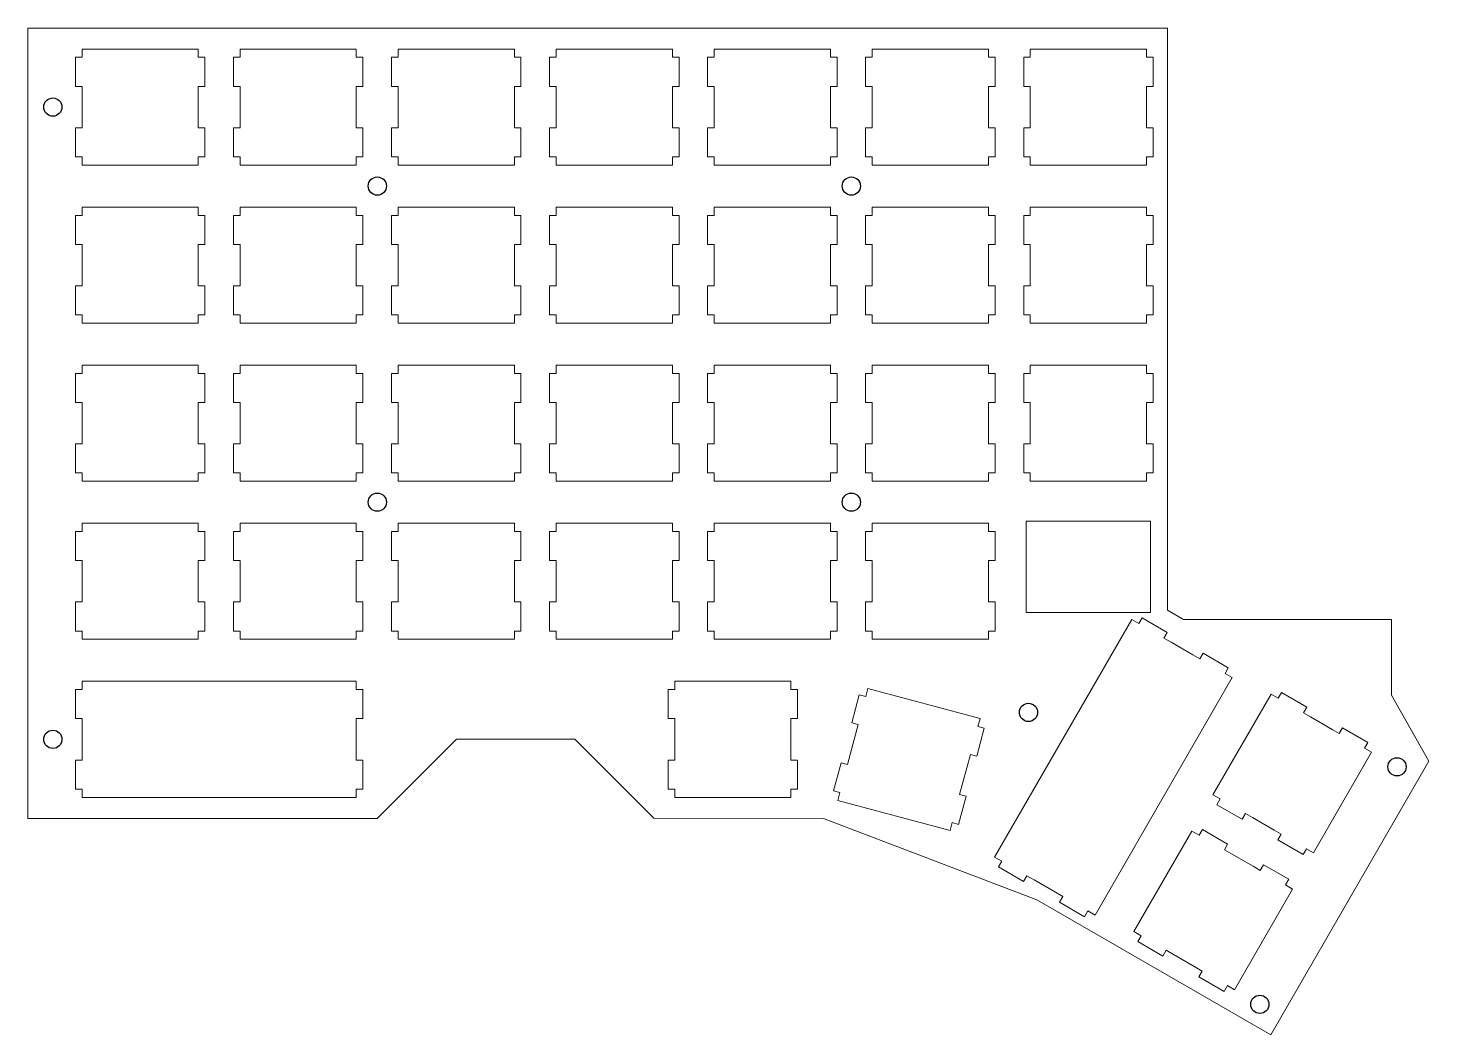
# Model space of a CAD drawing. Extents: x 27 to 196, y 8 to 129.
import ezdxf

# ---------------------------------------------------------------- set-up
doc = ezdxf.new("R2010")
doc.units = 0
doc.layers.add('画層0', color=7, linetype='CONTINUOUS')

msp = doc.modelspace()

# ---------------------------------------------------------------- linework, layer by layer
at = {"layer": '画層0', "linetype": 'CONTINUOUS', "lineweight": 13}
for p, q in [((27.01, 129.13), (27.01, 33.87)), ((27.01, 129.13), (164.37, 129.13)), ((27.01, 129.13), (27.01, 33.87)), ((164.37, 69.86), (164.37, 129.13)), ((164.37, 69.86), (164.37, 59.36)), ((164.37, 59.36), (164.37, 58.96)), ((160.06, 57.84), (143.53, 29.21)), ((166.29, 57.86), (164.37, 58.96)), ((166.29, 57.86), (191.37, 57.86)), ((191.37, 57.86), (191.37, 48.72)), ((164.82, 55.09), (163.95, 55.59)), ((164.82, 55.09), (163.95, 55.59)), ((167.42, 53.59), (164.82, 55.09)), ((168.28, 53.09), (167.42, 53.59)), ((168.28, 53.09), (167.42, 53.59)), ((172.18, 50.84), (155.65, 22.21)), ((33.54, 50.4), (66.59, 50.4)), ((178.12, 49.03), (177.72, 48.34)), ((181.16, 47.28), (178.12, 49.03)), ((169.86, 36.71), (176.86, 48.84)), ((177.72, 48.34), (176.86, 48.84)), ((191.37, 48.72), (195.9, 40.77)), ((33.54, 44.9), (33.54, 45.9)), ((33.54, 44.9), (33.54, 45.9)), ((66.59, 44.9), (66.59, 45.9)), ((66.59, 44.9), (66.59, 45.9)), ((180.76, 46.59), (181.16, 47.28)), ((181.62, 46.09), (180.76, 46.59)), ((181.62, 46.09), (180.76, 46.59)), ((184.22, 44.59), (181.62, 46.09)), ((33.54, 41.9), (33.54, 44.9)), ((66.59, 41.9), (66.59, 44.9)), ((184.22, 44.59), (185.09, 44.09)), ((184.22, 44.59), (185.09, 44.09)), ((185.49, 44.78), (185.09, 44.09)), ((188.52, 43.03), (185.49, 44.78)), ((69.12, 33.87), (78.65, 43.4)), ((78.65, 43.4), (92.93, 43.4)), ((102.46, 33.88), (92.93, 43.4)), ((188.12, 42.34), (188.52, 43.03)), ((188.98, 41.84), (188.12, 42.34)), ((33.54, 40.9), (33.54, 41.9)), ((33.54, 40.9), (33.54, 41.9)), ((66.59, 41.9), (66.59, 40.9)), ((66.59, 41.9), (66.59, 40.9)), ((176.84, 7.76), (195.9, 40.77)), ((176.84, 7.76), (195.9, 40.77)), ((181.98, 29.71), (188.98, 41.84)), ((33.54, 36.4), (66.59, 36.4)), ((27.01, 33.87), (69.12, 33.87)), ((27.01, 33.87), (69.12, 33.87)), ((102.46, 33.88), (122.89, 33.87)), ((122.89, 33.87), (148.64, 24.05)), ((173.76, 34.46), (174.62, 33.96)), ((173.76, 34.46), (174.62, 33.96)), ((174.62, 33.96), (177.22, 32.46)), ((160.33, 20.22), (167.33, 32.34)), ((177.22, 32.46), (178.09, 31.96)), ((177.22, 32.46), (178.09, 31.96)), ((172.1, 29.59), (171.23, 30.09)), ((172.1, 29.59), (171.23, 30.09)), ((174.69, 28.09), (172.1, 29.59)), ((175.56, 27.59), (174.69, 28.09)), ((175.56, 27.59), (174.69, 28.09)), ((148.29, 26.46), (147.43, 26.96)), ((148.29, 26.46), (147.43, 26.96)), ((150.89, 24.96), (148.29, 26.46)), ((172.46, 13.22), (179.46, 25.34)), ((148.63, 24.05), (176.84, 7.76)), ((148.63, 24.05), (176.84, 7.76)), ((150.89, 24.96), (151.76, 24.46)), ((150.89, 24.96), (151.76, 24.46)), ((160.33, 20.22), (161.2, 19.72)), ((161.2, 19.72), (160.8, 19.02)), ((160.8, 19.02), (163.83, 17.27)), ((163.83, 17.27), (164.23, 17.97)), ((165.1, 17.47), (164.23, 17.97)), ((165.1, 17.47), (164.23, 17.97)), ((167.69, 15.97), (165.1, 17.47)), ((168.56, 15.47), (167.69, 15.97)), ((168.56, 15.47), (167.69, 15.97)), ((168.56, 15.47), (168.16, 14.77)), ((168.16, 14.77), (171.19, 13.02)), ((171.19, 13.02), (171.59, 13.72)), ((171.59, 13.72), (172.46, 13.22))]:
    msp.add_line(p, q, dxfattribs=at)
at = {"layer": '画層0', "lineweight": 13}
for p, q in [((160.06, 57.84), (160.92, 57.34)), ((160.92, 57.34), (161.32, 58.03)), ((161.32, 58.03), (164.35, 56.28)), ((164.35, 56.28), (163.95, 55.59)), ((168.28, 53.09), (168.68, 53.78)), ((168.68, 53.78), (171.71, 52.03)), ((171.71, 52.03), (171.31, 51.34)), ((171.31, 51.34), (172.18, 50.84)), ((33.54, 49.4), (32.74, 49.4)), ((32.74, 49.4), (32.74, 45.9)), ((33.54, 50.4), (33.54, 49.4)), ((66.59, 49.4), (66.59, 50.4)), ((67.39, 49.4), (66.59, 49.4)), ((67.39, 45.9), (67.39, 49.4)), ((32.74, 45.9), (33.54, 45.9)), ((66.59, 45.9), (67.39, 45.9)), ((33.54, 40.9), (32.74, 40.9)), ((32.74, 40.9), (32.74, 37.4)), ((67.39, 40.9), (66.59, 40.9)), ((67.39, 37.4), (67.39, 40.9)), ((32.74, 37.4), (33.54, 37.4)), ((33.54, 37.4), (33.54, 36.4)), ((66.59, 37.4), (67.39, 37.4)), ((66.59, 36.4), (66.59, 37.4)), ((170.72, 36.21), (169.86, 36.71)), ((170.32, 35.52), (170.72, 36.21)), ((173.36, 33.77), (170.32, 35.52)), ((173.76, 34.46), (173.36, 33.77)), ((167.33, 32.34), (168.2, 31.84)), ((168.2, 31.84), (168.6, 32.53)), ((168.6, 32.53), (171.63, 30.78)), ((171.63, 30.78), (171.23, 30.09)), ((177.69, 31.27), (178.09, 31.96)), ((180.72, 29.52), (177.69, 31.27)), ((144.4, 28.71), (143.53, 29.21)), ((144, 28.02), (144.4, 28.71)), ((181.12, 30.21), (180.72, 29.52)), ((181.98, 29.71), (181.12, 30.21)), ((147.03, 26.27), (144, 28.02)), ((175.56, 27.59), (175.96, 28.28)), ((175.96, 28.28), (178.99, 26.53)), ((147.43, 26.96), (147.03, 26.27)), ((178.99, 26.53), (178.59, 25.84)), ((178.59, 25.84), (179.46, 25.34)), ((151.36, 23.77), (151.76, 24.46)), ((154.39, 22.02), (151.36, 23.77)), ((154.79, 22.71), (154.39, 22.02)), ((155.65, 22.21), (154.79, 22.71))]:
    msp.add_line(p, q, dxfattribs=at)
for points in [[(47.54, 113.6), (48.34, 113.6), (48.34, 117.1), (47.54, 117.1), (47.54, 122.1), (48.34, 122.1), (48.34, 125.6), (47.54, 125.6), (47.54, 126.6), (33.54, 126.6), (33.54, 125.6), (32.74, 125.6), (32.74, 122.1), (33.54, 122.1), (33.54, 117.1), (32.74, 117.1), (32.74, 113.6), (33.54, 113.6), (33.54, 112.6), (47.54, 112.6)], [(66.59, 113.6), (67.39, 113.6), (67.39, 117.1), (66.59, 117.1), (66.59, 122.1), (67.39, 122.1), (67.39, 125.6), (66.59, 125.6), (66.59, 126.6), (52.59, 126.6), (52.59, 125.6), (51.79, 125.6), (51.79, 122.1), (52.59, 122.1), (52.59, 117.1), (51.79, 117.1), (51.79, 113.6), (52.59, 113.6), (52.59, 112.6), (66.59, 112.6)], [(85.64, 113.6), (86.44, 113.6), (86.44, 117.1), (85.64, 117.1), (85.64, 122.1), (86.44, 122.1), (86.44, 125.6), (85.64, 125.6), (85.64, 126.6), (71.64, 126.6), (71.64, 125.6), (70.84, 125.6), (70.84, 122.1), (71.64, 122.1), (71.64, 117.1), (70.84, 117.1), (70.84, 113.6), (71.64, 113.6), (71.64, 112.6), (85.64, 112.6)], [(104.69, 113.6), (105.49, 113.6), (105.49, 117.1), (104.69, 117.1), (104.69, 122.1), (105.49, 122.1), (105.49, 125.6), (104.69, 125.6), (104.69, 126.6), (90.69, 126.6), (90.69, 125.6), (89.89, 125.6), (89.89, 122.1), (90.69, 122.1), (90.69, 117.1), (89.89, 117.1), (89.89, 113.6), (90.69, 113.6), (90.69, 112.6), (104.69, 112.6)], [(123.74, 113.6), (124.54, 113.6), (124.54, 117.1), (123.74, 117.1), (123.74, 122.1), (124.54, 122.1), (124.54, 125.6), (123.74, 125.6), (123.74, 126.6), (109.74, 126.6), (109.74, 125.6), (108.94, 125.6), (108.94, 122.1), (109.74, 122.1), (109.74, 117.1), (108.94, 117.1), (108.94, 113.6), (109.74, 113.6), (109.74, 112.6), (123.74, 112.6)], [(142.79, 113.6), (143.59, 113.6), (143.59, 117.1), (142.79, 117.1), (142.79, 122.1), (143.59, 122.1), (143.59, 125.6), (142.79, 125.6), (142.79, 126.6), (128.79, 126.6), (128.79, 125.6), (127.99, 125.6), (127.99, 122.1), (128.79, 122.1), (128.79, 117.1), (127.99, 117.1), (127.99, 113.6), (128.79, 113.6), (128.79, 112.6), (142.79, 112.6)], [(161.84, 113.6), (162.64, 113.6), (162.64, 117.1), (161.84, 117.1), (161.84, 122.1), (162.64, 122.1), (162.64, 125.6), (161.84, 125.6), (161.84, 126.6), (147.84, 126.6), (147.84, 125.6), (147.04, 125.6), (147.04, 122.1), (147.84, 122.1), (147.84, 117.1), (147.04, 117.1), (147.04, 113.6), (147.84, 113.6), (147.84, 112.6), (161.84, 112.6)], [(47.54, 94.55), (48.34, 94.55), (48.34, 98.05), (47.54, 98.05), (47.54, 103.05), (48.34, 103.05), (48.34, 106.55), (47.54, 106.55), (47.54, 107.55), (33.54, 107.55), (33.54, 106.55), (32.74, 106.55), (32.74, 103.05), (33.54, 103.05), (33.54, 98.05), (32.74, 98.05), (32.74, 94.55), (33.54, 94.55), (33.54, 93.55), (47.54, 93.55)], [(66.59, 94.55), (67.39, 94.55), (67.39, 98.05), (66.59, 98.05), (66.59, 103.05), (67.39, 103.05), (67.39, 106.55), (66.59, 106.55), (66.59, 107.55), (52.59, 107.55), (52.59, 106.55), (51.79, 106.55), (51.79, 103.05), (52.59, 103.05), (52.59, 98.05), (51.79, 98.05), (51.79, 94.55), (52.59, 94.55), (52.59, 93.55), (66.59, 93.55)], [(85.64, 94.55), (86.44, 94.55), (86.44, 98.05), (85.64, 98.05), (85.64, 103.05), (86.44, 103.05), (86.44, 106.55), (85.64, 106.55), (85.64, 107.55), (71.64, 107.55), (71.64, 106.55), (70.84, 106.55), (70.84, 103.05), (71.64, 103.05), (71.64, 98.05), (70.84, 98.05), (70.84, 94.55), (71.64, 94.55), (71.64, 93.55), (85.64, 93.55)], [(104.69, 94.55), (105.49, 94.55), (105.49, 98.05), (104.69, 98.05), (104.69, 103.05), (105.49, 103.05), (105.49, 106.55), (104.69, 106.55), (104.69, 107.55), (90.69, 107.55), (90.69, 106.55), (89.89, 106.55), (89.89, 103.05), (90.69, 103.05), (90.69, 98.05), (89.89, 98.05), (89.89, 94.55), (90.69, 94.55), (90.69, 93.55), (104.69, 93.55)], [(123.74, 94.55), (124.54, 94.55), (124.54, 98.05), (123.74, 98.05), (123.74, 103.05), (124.54, 103.05), (124.54, 106.55), (123.74, 106.55), (123.74, 107.55), (109.74, 107.55), (109.74, 106.55), (108.94, 106.55), (108.94, 103.05), (109.74, 103.05), (109.74, 98.05), (108.94, 98.05), (108.94, 94.55), (109.74, 94.55), (109.74, 93.55), (123.74, 93.55)], [(142.79, 94.55), (143.59, 94.55), (143.59, 98.05), (142.79, 98.05), (142.79, 103.05), (143.59, 103.05), (143.59, 106.55), (142.79, 106.55), (142.79, 107.55), (128.79, 107.55), (128.79, 106.55), (127.99, 106.55), (127.99, 103.05), (128.79, 103.05), (128.79, 98.05), (127.99, 98.05), (127.99, 94.55), (128.79, 94.55), (128.79, 93.55), (142.79, 93.55)], [(161.84, 94.55), (162.64, 94.55), (162.64, 98.05), (161.84, 98.05), (161.84, 103.05), (162.64, 103.05), (162.64, 106.55), (161.84, 106.55), (161.84, 107.55), (147.84, 107.55), (147.84, 106.55), (147.04, 106.55), (147.04, 103.05), (147.84, 103.05), (147.84, 98.05), (147.04, 98.05), (147.04, 94.55), (147.84, 94.55), (147.84, 93.55), (161.84, 93.55)], [(47.54, 75.5), (48.34, 75.5), (48.34, 79), (47.54, 79), (47.54, 84), (48.34, 84), (48.34, 87.5), (47.54, 87.5), (47.54, 88.5), (33.54, 88.5), (33.54, 87.5), (32.74, 87.5), (32.74, 84), (33.54, 84), (33.54, 79), (32.74, 79), (32.74, 75.5), (33.54, 75.5), (33.54, 74.5), (47.54, 74.5)], [(66.59, 75.5), (67.39, 75.5), (67.39, 79), (66.59, 79), (66.59, 84), (67.39, 84), (67.39, 87.5), (66.59, 87.5), (66.59, 88.5), (52.59, 88.5), (52.59, 87.5), (51.79, 87.5), (51.79, 84), (52.59, 84), (52.59, 79), (51.79, 79), (51.79, 75.5), (52.59, 75.5), (52.59, 74.5), (66.59, 74.5)], [(85.64, 75.5), (86.44, 75.5), (86.44, 79), (85.64, 79), (85.64, 84), (86.44, 84), (86.44, 87.5), (85.64, 87.5), (85.64, 88.5), (71.64, 88.5), (71.64, 87.5), (70.84, 87.5), (70.84, 84), (71.64, 84), (71.64, 79), (70.84, 79), (70.84, 75.5), (71.64, 75.5), (71.64, 74.5), (85.64, 74.5)], [(104.69, 75.5), (105.49, 75.5), (105.49, 79), (104.69, 79), (104.69, 84), (105.49, 84), (105.49, 87.5), (104.69, 87.5), (104.69, 88.5), (90.69, 88.5), (90.69, 87.5), (89.89, 87.5), (89.89, 84), (90.69, 84), (90.69, 79), (89.89, 79), (89.89, 75.5), (90.69, 75.5), (90.69, 74.5), (104.69, 74.5)], [(123.74, 75.5), (124.54, 75.5), (124.54, 79), (123.74, 79), (123.74, 84), (124.54, 84), (124.54, 87.5), (123.74, 87.5), (123.74, 88.5), (109.74, 88.5), (109.74, 87.5), (108.94, 87.5), (108.94, 84), (109.74, 84), (109.74, 79), (108.94, 79), (108.94, 75.5), (109.74, 75.5), (109.74, 74.5), (123.74, 74.5)], [(142.79, 75.5), (143.59, 75.5), (143.59, 79), (142.79, 79), (142.79, 84), (143.59, 84), (143.59, 87.5), (142.79, 87.5), (142.79, 88.5), (128.79, 88.5), (128.79, 87.5), (127.99, 87.5), (127.99, 84), (128.79, 84), (128.79, 79), (127.99, 79), (127.99, 75.5), (128.79, 75.5), (128.79, 74.5), (142.79, 74.5)], [(161.84, 75.5), (162.64, 75.5), (162.64, 79), (161.84, 79), (161.84, 84), (162.64, 84), (162.64, 87.5), (161.84, 87.5), (161.84, 88.5), (147.84, 88.5), (147.84, 87.5), (147.04, 87.5), (147.04, 84), (147.84, 84), (147.84, 79), (147.04, 79), (147.04, 75.5), (147.84, 75.5), (147.84, 74.5), (161.84, 74.5)], [(47.54, 56.45), (48.34, 56.45), (48.34, 59.95), (47.54, 59.95), (47.54, 64.95), (48.34, 64.95), (48.34, 68.45), (47.54, 68.45), (47.54, 69.45), (33.54, 69.45), (33.54, 68.45), (32.74, 68.45), (32.74, 64.95), (33.54, 64.95), (33.54, 59.95), (32.74, 59.95), (32.74, 56.45), (33.54, 56.45), (33.54, 55.45), (47.54, 55.45)], [(66.59, 56.45), (67.39, 56.45), (67.39, 59.95), (66.59, 59.95), (66.59, 64.95), (67.39, 64.95), (67.39, 68.45), (66.59, 68.45), (66.59, 69.45), (52.59, 69.45), (52.59, 68.45), (51.79, 68.45), (51.79, 64.95), (52.59, 64.95), (52.59, 59.95), (51.79, 59.95), (51.79, 56.45), (52.59, 56.45), (52.59, 55.45), (66.59, 55.45)], [(85.64, 56.45), (86.44, 56.45), (86.44, 59.95), (85.64, 59.95), (85.64, 64.95), (86.44, 64.95), (86.44, 68.45), (85.64, 68.45), (85.64, 69.45), (71.64, 69.45), (71.64, 68.45), (70.84, 68.45), (70.84, 64.95), (71.64, 64.95), (71.64, 59.95), (70.84, 59.95), (70.84, 56.45), (71.64, 56.45), (71.64, 55.45), (85.64, 55.45)], [(104.69, 56.45), (105.49, 56.45), (105.49, 59.95), (104.69, 59.95), (104.69, 64.95), (105.49, 64.95), (105.49, 68.45), (104.69, 68.45), (104.69, 69.45), (90.69, 69.45), (90.69, 68.45), (89.89, 68.45), (89.89, 64.95), (90.69, 64.95), (90.69, 59.95), (89.89, 59.95), (89.89, 56.45), (90.69, 56.45), (90.69, 55.45), (104.69, 55.45)], [(123.74, 56.45), (124.54, 56.45), (124.54, 59.95), (123.74, 59.95), (123.74, 64.95), (124.54, 64.95), (124.54, 68.45), (123.74, 68.45), (123.74, 69.45), (109.74, 69.45), (109.74, 68.45), (108.94, 68.45), (108.94, 64.95), (109.74, 64.95), (109.74, 59.95), (108.94, 59.95), (108.94, 56.45), (109.74, 56.45), (109.74, 55.45), (123.74, 55.45)], [(142.79, 56.45), (143.59, 56.45), (143.59, 59.95), (142.79, 59.95), (142.79, 64.95), (143.59, 64.95), (143.59, 68.45), (142.79, 68.45), (142.79, 69.45), (128.79, 69.45), (128.79, 68.45), (127.99, 68.45), (127.99, 64.95), (128.79, 64.95), (128.79, 59.95), (127.99, 59.95), (127.99, 56.45), (128.79, 56.45), (128.79, 55.45), (142.79, 55.45)], [(118.98, 37.4), (119.78, 37.4), (119.78, 40.9), (118.98, 40.9), (118.98, 45.9), (119.78, 45.9), (119.78, 49.4), (118.98, 49.4), (118.98, 50.4), (104.98, 50.4), (104.98, 49.4), (104.18, 49.4), (104.18, 45.9), (104.98, 45.9), (104.98, 40.9), (104.18, 40.9), (104.18, 37.4), (104.98, 37.4), (104.98, 36.4), (118.98, 36.4)], [(138.41, 33.36), (139.19, 33.15), (140.09, 36.53), (139.32, 36.74), (140.61, 41.57), (141.39, 41.36), (142.29, 44.74), (141.52, 44.95), (141.78, 45.92), (128.26, 49.54), (128, 48.57), (127.22, 48.78), (126.32, 45.4), (127.09, 45.19), (125.8, 40.36), (125.02, 40.57), (124.12, 37.19), (124.89, 36.98), (124.63, 36.02), (138.16, 32.39)]]:
    msp.add_lwpolyline(points, close=True, dxfattribs=at)
at = {"layer": '画層0', "linetype": 'CONTINUOUS', "lineweight": 13}
msp.add_lwpolyline([(162.34, 69.68), (147.34, 69.68), (147.34, 58.68), (162.34, 58.68)], close=True, dxfattribs=at)
at = {"layer": '画層0', "linetype": 'CONTINUOUS'}
for centre in [(30.01, 119.6), (69.12, 110.08), (126.27, 110.08), (69.12, 71.98), (126.27, 71.98), (147.62, 46.64), (30.01, 43.4), (192.04, 40.08), (175.51, 11.45)]:
    msp.add_circle(centre, 1.1, dxfattribs=at)

doc.saveas('drawing.dxf')
